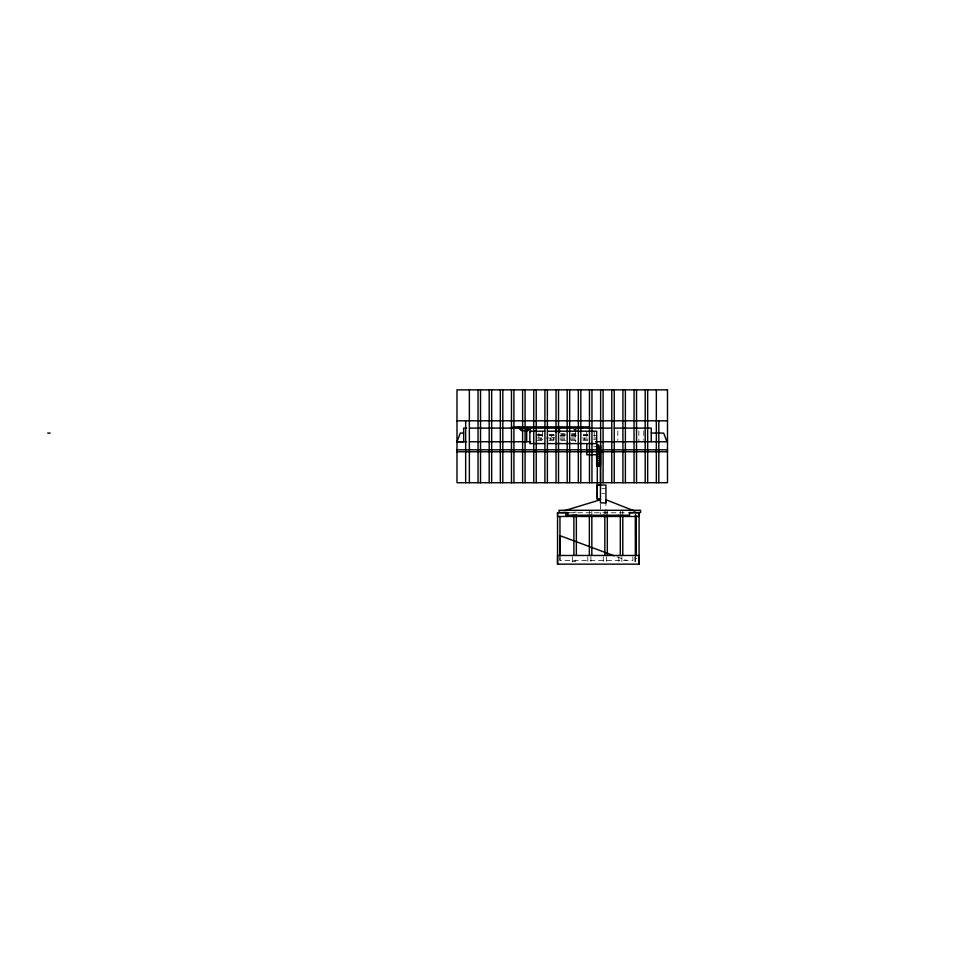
<?xml version="1.0" encoding="UTF-8"?>
<svg xmlns="http://www.w3.org/2000/svg" width="954" height="954" viewBox="0 0 954 954"><rect width="100%" height="100%" fill="white"/><g stroke="black" fill="none" stroke-linecap="round" stroke-linejoin="round"><path stroke-width="0.72" stroke-dasharray="4.77 3.58" d="M632.907 556.719L632.919 560.439L559.962 560.439L559.962 557.518M605.933 514.003L605.933 504.296M560.451 433.688L564.637 433.688M571.613 433.688L575.799 433.688M537.257 434.619L543.196 434.63M549.146 434.619L555.085 434.63M561.035 434.63L565.483 434.619M571.434 434.619L575.894 434.63M583.323 434.619L587.771 434.63M537.257 435.239L543.196 435.239M549.146 435.239L555.085 435.239M561.035 435.239L565.483 435.239M571.434 435.239L575.894 435.239M583.323 435.239L587.771 435.239M538.163 435.549L542.552 435.549M549.862 435.549L554.25 435.549M560.105 435.549L565.961 435.549M571.816 435.549L576.204 435.549M583.526 435.549L587.914 435.549M593.77 435.549L596.691 435.549M560.451 436.169L564.637 436.169M571.613 436.169L575.799 436.169M537.257 438.029L543.279 438.029M546.141 438.029L555.145 438.029M560.105 438.029L565.961 438.029M570.516 438.029L576.621 438.029M582.429 438.029L588.022 438.029M593.77 438.029L596.691 438.029M538.163 439.269L544.686 439.269M549.862 439.269L554.465 439.269M560.105 439.269L565.961 439.269M570.516 439.269L576.347 439.269M583.073 439.269L588.022 439.269M593.591 439.269L596.691 439.269M537.209 440.509L543.279 440.509M549.039 440.509L555.145 440.509M560.857 440.509L565.567 440.509M571.196 440.509L575.918 440.509M583.013 440.509L587.795 440.509M593.865 446.699L596.691 446.699M601.831 488.675L605.933 488.675M601.831 493.635L604.562 493.635M573.879 512.143L576.359 512.143M569.419 512.763L627.529 512.763M635.34 558.567L636.926 558.579M572.293 561.679L575.441 561.667L575.441 556.719M616.988 556.826L626.718 560.439M643.819 430.85L643.819 440.378M638.87 430.85L638.87 441.738M635.233 556.921L635.257 564.148M634.959 556.921L635.018 562.705M622.795 510.903L622.795 513.872M621.877 556.719L621.877 561.667L618.776 561.667L618.776 556.719M620.315 510.903L620.315 513.872M617.822 430.85L617.822 440.378M607.316 510.903L607.316 513.872M606.398 556.719L606.398 561.667L603.298 561.667L603.298 556.719M604.836 510.903L604.836 513.872M600.46 504.296L600.46 514.003M594.211 431.84L594.211 438.029M591.838 510.903L591.838 513.872M590.92 556.719L590.92 561.667L587.819 561.667L587.819 556.719M589.357 510.903L589.357 513.872M586.782 431.84L586.782 438.029M584.313 438.029L584.313 439.269M575.512 432.21L575.512 441.738M572.34 556.719L572.34 561.667M559.962 556.719L559.962 560.439M553.356 438.029L553.356 439.269M550.875 438.029L550.875 439.269M542.325 431.84L542.325 438.029M540.978 438.029L540.978 439.269M538.867 433.08L538.867 438.029M554.453 437.683A2.85 2.85 0 0 1 551.257 436.36L551.257 433.51A2.85 2.85 0 0 1 551.698 432.913"/><path stroke-width="1.43" d="M559.962 556.063L559.962 535.671L614.209 555.788M600.448 457.324L600.448 451.767L600.436 465.826L596.679 465.886L596.679 454.593M597.919 446.162L597.919 447.474L597.919 444.862L597.919 446.4M597.931 450.491L597.919 447.152L597.931 450.395L600.448 450.395L600.448 447.152M600.448 450.491L600.436 446.162M600.436 446.4L600.436 444.862L600.448 447.474M600.436 459.578L600.46 502.913L605.933 502.913L605.933 499.753L634.959 511.141M639.037 564.148L639.037 555.478L557.553 555.478L557.553 564.148L639.049 564.148L639.097 512.763L628.996 512.763M597.299 465.707L597.276 499.109L600.412 499.121L597.276 499.109L597.276 485.026L600.4 485.014M600.436 454.593L600.436 451.552M639.097 512.763L639.085 516.472L557.553 516.484M600.436 465.719L596.679 465.886M466.637 441.738L456.99 441.738L460.305 433.08L463.656 433.08M518.249 427.809L521.504 430.6L527.693 430.6L530.937 427.809M564.47 510.664L600.46 499.753M456.99 441.738L463.656 441.726L463.656 428.119L466.625 428.119M456.99 420.809L667.49 420.809M513.085 426.879L589.608 426.879M469.523 428.119L611.597 428.119M614.257 428.119L651.248 428.119L651.248 441.738M574.081 429.729L576.061 429.729M544.686 431.22L529.828 431.22L529.828 443.598L544.686 443.598M547.656 431.22L596.691 431.22L596.691 454.748M47.7 433.08L50.18 433.08M651.248 433.08L663.638 433.08L667.037 441.738L595.534 441.738M469.523 441.738L530.662 441.738M547.656 443.598L596.691 443.598M597.919 447.951L600.448 447.951M456.99 449.811L667.49 449.811M456.99 451.767L667.49 451.743M596.691 451.767L600.448 452.017M596.691 453.198L600.448 453.198M600.448 454.748L586.782 454.748L586.782 443.598M596.691 458.457L600.448 458.457M596.691 460.377L600.448 460.377M600.448 464.884L596.691 464.884L596.679 463.704L600.448 463.716M557.553 564.148L557.553 512.763L568.775 512.763M597.919 485.014L597.276 485.014L605.933 485.026L605.933 502.913M600.436 462.928L600.448 462.308L596.691 462.177L596.679 462.928M596.691 452.017L596.691 457.324M596.679 459.578L596.679 463.704M557.553 512.763L557.553 515.243M658.82 420.809L658.82 482.712M656.34 389.852L656.34 482.712M647.671 389.852L647.671 482.712M645.202 389.852L645.202 482.712M636.533 389.852L636.533 482.712M635.805 515.232L635.805 555.681M635.674 515.232L635.614 555.681M635.34 515.232L635.459 555.693M634.052 389.852L634.052 482.712M625.383 389.852L625.383 482.712M622.914 389.852L622.914 482.712M622.795 515.363L622.795 555.478M621.877 515.243L621.877 516.472M620.315 515.363L620.315 555.478M618.788 515.243L618.788 516.472M614.245 389.852L614.245 482.712M611.764 389.852L611.764 482.712M607.316 515.363L607.316 555.478M606.398 515.243L606.398 516.472M604.836 515.363L604.836 555.478M603.31 515.243L603.31 516.472M603.095 389.852L603.095 482.712M600.626 389.852L600.626 482.712M600.436 460.365L600.448 456.537L596.691 456.537L596.679 460.365M597.276 486.48L597.276 488.579M597.276 493.874L597.276 495.973M591.957 389.852L591.957 482.712M591.838 515.363L591.838 555.478M590.92 515.243L590.92 516.472M589.477 389.852L589.477 482.712M589.357 515.363L589.357 555.478M587.831 515.243L587.831 516.472M582.178 426.879L582.178 428.119M580.807 389.852L580.807 482.712M578.339 389.852L578.339 482.712M576.359 515.029L576.359 555.478M575.441 515.243L575.441 516.472M573.879 515.029L573.879 555.478M572.352 515.243L572.352 516.472M569.669 389.852L569.669 482.712M567.63 515.243L567.63 512.513L559.032 512.513L559.032 510.283L640.575 510.283L640.575 512.513L629.533 512.513L629.533 515.243L565.841 515.243L565.841 512.763M567.189 389.852L567.189 482.712M559.962 516.484L559.962 555.478M559.497 428.119L559.497 432.21M558.519 389.852L558.519 482.712M556.039 389.852L556.039 482.712M555.777 428.119L555.777 432.365M547.381 389.852L547.381 482.712M544.901 389.852L544.901 482.712M536.231 389.852L536.231 482.712M533.751 389.852L533.751 482.712M530.4 428.119L530.4 432.365M527.693 429.36L527.693 430.6M526.68 429.479L526.68 441.738M525.094 389.852L525.094 482.712M522.613 389.852L522.613 482.712M521.504 429.36L521.504 430.6M519.024 426.879L519.024 428.119M513.896 389.852L513.944 482.712M511.594 426.879L511.594 428.119M511.463 389.852L511.463 482.712M502.806 389.852L502.806 482.712M500.325 389.852L500.325 482.712M491.656 389.852L491.656 482.712M489.175 389.852L489.175 482.712M480.518 389.852L480.518 482.712M478.037 389.852L478.037 482.712M469.368 389.852L469.368 482.712M465.659 420.809L465.659 482.712M667.49 389.852L456.99 389.852L456.99 482.712L667.49 482.712L667.49 389.852"/></g></svg>
